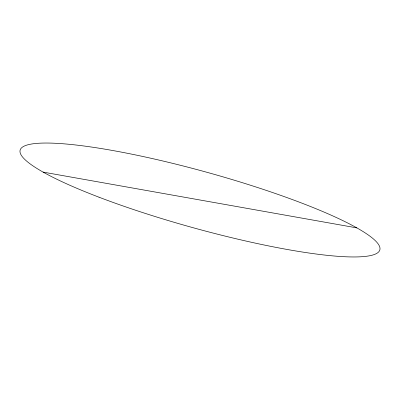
<?xml version="1.0" encoding="UTF-8"?>
<svg xmlns="http://www.w3.org/2000/svg" width="400" height="400" viewBox="0 0 400 400"><rect width="100%" height="100%" fill="white"/><g stroke="black" fill="none" stroke-linecap="round" stroke-linejoin="round"><path stroke-width="0.6" d="M43.135 172.11L356.865 227.89M99.04 197.215A186.625 28.55 15.5 0 0 379.535 250.665A186.625 28.55 15.5 0 0 121.425 152.125A186.625 28.55 15.5 0 0 99.04 197.215"/></g></svg>
